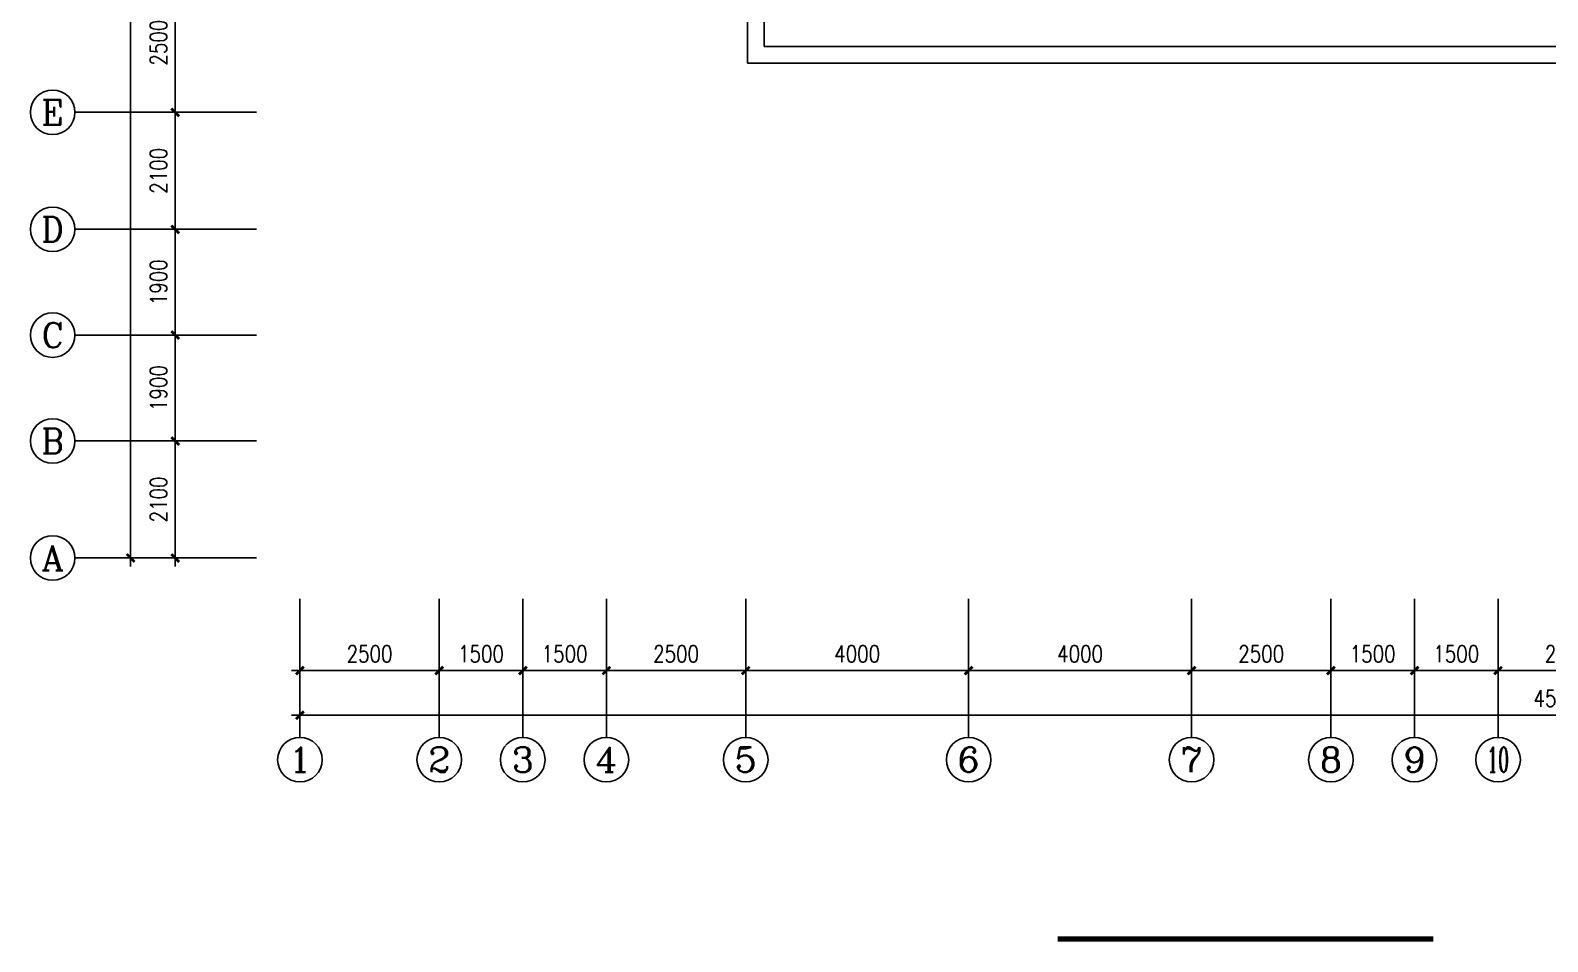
# Model space of a CAD drawing. Header units: millimetres. Extents: x 835 to 55583, y 619 to 39342.
# Drawn here: x 835 to 28062, y 619 to 16978 of the extents above; entities that cross this region are included whole.
import ezdxf
from ezdxf.enums import TextEntityAlignment as Align

# ---------------------------------------------------------------- set-up
doc = ezdxf.new("R2010")
doc.units = ezdxf.units.MM
doc.layers.get('Defpoints').update_dxf_attribs({"color": 8})
for name, color, linetype in [('AXIS', 3, 'Continuous'), ('AXIS_TEXT', 7, 'Continuous'), ('PUB_TEXT', 7, 'Continuous'), ('家具', 64, 'Continuous')]:
    doc.layers.add(name, color=color, linetype=linetype)
doc.styles.add('COMPLEX', font='COMPLEX')
doc.styles.add('DIM_FONT', font='SIMPLEX', dxfattribs={"width": 0.8})
doc.dimstyles.new('AXIS', dxfattribs={"dimtxt": 300, "dimasz": 1, "dimexe": 250, "dimexo": 300, "dimgap": 150, "dimtad": 1, "dimdec": 0, "dimzin": 0, "dimdsep": 46, "dimtxsty": 'DIM_FONT', "dimblk": '_DIMX', "dimcen": 0.09, "dimse1": 1, "dimse2": 1, "dimclrt": 7, "dimadec": 0, "dimazin": 0, "dimtfac": 1, "dimtdec": 0, "dimtix": 1, "dimtmove": 2, "dimatfit": 3, "dimldrblk": '_DIMX', "dimfxl": 1, "dimtolj": 1, "dimtzin": 0, "dimarcsym": 0})

# ---------------------------------------------------------------- blocks, each defined once
blk = doc.blocks.new('_DIMX')
blk.add_line((-150, 0), (150, 0))
at = {"const_width": 50}
blk.add_lwpolyline([(-70, -70), (70, 70)], dxfattribs=at)
blk = doc.blocks.new('*D89')
at = {"layer": 'AXIS', "color": 0, "lineweight": -2}
blk.add_line((24171, 5485), (21673, 5485), dxfattribs=at)
at = {"layer": 'Defpoints', "color": 0}
for p in [(21672, 6772), (24172, 6772), (21672, 5485)]:
    blk.add_point(p, dxfattribs=at)
at = {"layer": 'AXIS', "color": 0, "lineweight": -2, "rotation": 180}
blk.add_blockref('_DIMX', (21672, 5485), dxfattribs=at)
at = {"layer": 'AXIS', "color": 0, "lineweight": -2}
blk.add_blockref('_DIMX', (24172, 5485), dxfattribs=at)
at = {"layer": 'AXIS', "color": 7, "insert": (22922, 5785), "char_height": 300, "attachment_point": 5, "style": 'DIM_FONT'}
blk.add_mtext('\\A1;2500', dxfattribs=at)
blk = doc.blocks.new('*D90')
at = {"layer": 'AXIS', "color": 0, "lineweight": -2}
blk.add_line((50971, 4685), (5673, 4685), dxfattribs=at)
at = {"layer": 'Defpoints', "color": 0}
for p in [(5672, 6772), (50972, 6772), (5672, 4685)]:
    blk.add_point(p, dxfattribs=at)
at = {"layer": 'AXIS', "color": 0, "lineweight": -2, "rotation": 180}
blk.add_blockref('_DIMX', (5672, 4685), dxfattribs=at)
at = {"layer": 'AXIS', "color": 0, "lineweight": -2}
blk.add_blockref('_DIMX', (50972, 4685), dxfattribs=at)
at = {"layer": 'AXIS', "color": 7, "insert": (28322, 4985), "char_height": 300, "attachment_point": 5, "style": 'DIM_FONT'}
blk.add_mtext('\\A1;45300', dxfattribs=at)
blk = doc.blocks.new('_AXISO')
blk.add_circle((0, 0), 0.5)
at = {"layer": 'AXIS_TEXT', "style": 'COMPLEX', "width": 1.041667}
blk.add_attdef('A', text='', height=0.56, dxfattribs=at).set_placement((-0.25, -0.28), (0.25, -0.28), align=Align.FIT)
blk = doc.blocks.new('*D101')
at = {"layer": 'AXIS', "color": 0, "lineweight": -2}
blk.add_line((3435, 18005), (3435, 15507), dxfattribs=at)
at = {"layer": 'Defpoints', "color": 0}
for p in [(4895, 18006), (3435, 15506), (4895, 15506)]:
    blk.add_point(p, dxfattribs=at)
at = {"layer": 'AXIS', "color": 0, "lineweight": -2}
for p, rotation in [((3435, 18006), 90), ((3435, 15506), 270)]:
    blk.add_blockref('_DIMX', p, dxfattribs=dict(at, rotation=rotation))
at = {"layer": 'AXIS', "color": 7, "insert": (3135, 16756), "char_height": 300, "attachment_point": 5, "rotation": 90, "style": 'DIM_FONT'}
blk.add_mtext('\\A1;2500', dxfattribs=at)
blk = doc.blocks.new('*D102')
at = {"layer": 'AXIS', "color": 0, "lineweight": -2}
blk.add_line((3435, 15505), (3435, 13407), dxfattribs=at)
at = {"layer": 'Defpoints', "color": 0}
for p in [(4895, 15506), (3435, 13406), (4895, 13406)]:
    blk.add_point(p, dxfattribs=at)
at = {"layer": 'AXIS', "color": 0, "lineweight": -2}
for p, rotation in [((3435, 15506), 90), ((3435, 13406), 270)]:
    blk.add_blockref('_DIMX', p, dxfattribs=dict(at, rotation=rotation))
at = {"layer": 'AXIS', "color": 7, "insert": (3135, 14456), "char_height": 300, "attachment_point": 5, "rotation": 90, "style": 'DIM_FONT'}
blk.add_mtext('\\A1;2100', dxfattribs=at)
blk = doc.blocks.new('*D103')
at = {"layer": 'AXIS', "color": 0, "lineweight": -2}
blk.add_line((3435, 13405), (3435, 11507), dxfattribs=at)
at = {"layer": 'Defpoints', "color": 0}
for p in [(4895, 13406), (3435, 11506), (4895, 11506)]:
    blk.add_point(p, dxfattribs=at)
at = {"layer": 'AXIS', "color": 0, "lineweight": -2}
for p, rotation in [((3435, 13406), 90), ((3435, 11506), 270)]:
    blk.add_blockref('_DIMX', p, dxfattribs=dict(at, rotation=rotation))
at = {"layer": 'AXIS', "color": 7, "insert": (3135, 12456), "char_height": 300, "attachment_point": 5, "rotation": 90, "style": 'DIM_FONT'}
blk.add_mtext('\\A1;1900', dxfattribs=at)
blk = doc.blocks.new('*D104')
at = {"layer": 'AXIS', "color": 0, "lineweight": -2}
blk.add_line((3435, 11505), (3435, 9607), dxfattribs=at)
at = {"layer": 'Defpoints', "color": 0}
for p in [(4895, 11506), (3435, 9606), (4895, 9606)]:
    blk.add_point(p, dxfattribs=at)
at = {"layer": 'AXIS', "color": 0, "lineweight": -2}
for p, rotation in [((3435, 11506), 90), ((3435, 9606), 270)]:
    blk.add_blockref('_DIMX', p, dxfattribs=dict(at, rotation=rotation))
at = {"layer": 'AXIS', "color": 7, "insert": (3135, 10556), "char_height": 300, "attachment_point": 5, "rotation": 90, "style": 'DIM_FONT'}
blk.add_mtext('\\A1;1900', dxfattribs=at)
blk = doc.blocks.new('*D105')
at = {"layer": 'AXIS', "color": 0, "lineweight": -2}
blk.add_line((3435, 9605), (3435, 7507), dxfattribs=at)
at = {"layer": 'Defpoints', "color": 0}
for p in [(4895, 9606), (3435, 7506), (4895, 7506)]:
    blk.add_point(p, dxfattribs=at)
at = {"layer": 'AXIS', "color": 0, "lineweight": -2}
for p, rotation in [((3435, 9606), 90), ((3435, 7506), 270)]:
    blk.add_blockref('_DIMX', p, dxfattribs=dict(at, rotation=rotation))
at = {"layer": 'AXIS', "color": 7, "insert": (3135, 8556), "char_height": 300, "attachment_point": 5, "rotation": 90, "style": 'DIM_FONT'}
blk.add_mtext('\\A1;2100', dxfattribs=at)
blk = doc.blocks.new('*D106')
at = {"layer": 'AXIS', "color": 0, "lineweight": -2}
blk.add_line((2635, 35505), (2635, 7507), dxfattribs=at)
at = {"layer": 'Defpoints', "color": 0}
for p in [(4895, 35506), (2635, 7506), (4895, 7506)]:
    blk.add_point(p, dxfattribs=at)
at = {"layer": 'AXIS', "color": 0, "lineweight": -2}
for p, rotation in [((2635, 35506), 90), ((2635, 7506), 270)]:
    blk.add_blockref('_DIMX', p, dxfattribs=dict(at, rotation=rotation))
at = {"layer": 'AXIS', "color": 7, "insert": (2335, 21506), "char_height": 300, "attachment_point": 5, "rotation": 90, "style": 'DIM_FONT'}
blk.add_mtext('\\A1;28000', dxfattribs=at)
blk = doc.blocks.new('*D107')
at = {"layer": 'AXIS', "color": 0, "lineweight": -2}
blk.add_line((21671, 5485), (17673, 5485), dxfattribs=at)
at = {"layer": 'Defpoints', "color": 0}
for p in [(17672, 6772), (21672, 6772), (17672, 5485)]:
    blk.add_point(p, dxfattribs=at)
at = {"layer": 'AXIS', "color": 0, "lineweight": -2, "rotation": 180}
blk.add_blockref('_DIMX', (17672, 5485), dxfattribs=at)
at = {"layer": 'AXIS', "color": 0, "lineweight": -2}
blk.add_blockref('_DIMX', (21672, 5485), dxfattribs=at)
at = {"layer": 'AXIS', "color": 7, "insert": (19672, 5785), "char_height": 300, "attachment_point": 5, "style": 'DIM_FONT'}
blk.add_mtext('\\A1;4000', dxfattribs=at)
blk = doc.blocks.new('*D108')
at = {"layer": 'AXIS', "color": 0, "lineweight": -2}
blk.add_line((17671, 5485), (13673, 5485), dxfattribs=at)
at = {"layer": 'Defpoints', "color": 0}
for p in [(13672, 6772), (17672, 6772), (13672, 5485)]:
    blk.add_point(p, dxfattribs=at)
at = {"layer": 'AXIS', "color": 0, "lineweight": -2, "rotation": 180}
blk.add_blockref('_DIMX', (13672, 5485), dxfattribs=at)
at = {"layer": 'AXIS', "color": 0, "lineweight": -2}
blk.add_blockref('_DIMX', (17672, 5485), dxfattribs=at)
at = {"layer": 'AXIS', "color": 7, "insert": (15672, 5785), "char_height": 300, "attachment_point": 5, "style": 'DIM_FONT'}
blk.add_mtext('\\A1;4000', dxfattribs=at)
blk = doc.blocks.new('*D109')
at = {"layer": 'AXIS', "color": 0, "lineweight": -2}
blk.add_line((13671, 5485), (11173, 5485), dxfattribs=at)
at = {"layer": 'Defpoints', "color": 0}
for p in [(11172, 6772), (13672, 6772), (11172, 5485)]:
    blk.add_point(p, dxfattribs=at)
at = {"layer": 'AXIS', "color": 0, "lineweight": -2, "rotation": 180}
blk.add_blockref('_DIMX', (11172, 5485), dxfattribs=at)
at = {"layer": 'AXIS', "color": 0, "lineweight": -2}
blk.add_blockref('_DIMX', (13672, 5485), dxfattribs=at)
at = {"layer": 'AXIS', "color": 7, "insert": (12422, 5785), "char_height": 300, "attachment_point": 5, "style": 'DIM_FONT'}
blk.add_mtext('\\A1;2500', dxfattribs=at)
blk = doc.blocks.new('*D110')
at = {"layer": 'AXIS', "color": 0, "lineweight": -2}
blk.add_line((11171, 5485), (9673, 5485), dxfattribs=at)
at = {"layer": 'Defpoints', "color": 0}
for p in [(9672, 6772), (11172, 6772), (9672, 5485)]:
    blk.add_point(p, dxfattribs=at)
at = {"layer": 'AXIS', "color": 0, "lineweight": -2, "rotation": 180}
blk.add_blockref('_DIMX', (9672, 5485), dxfattribs=at)
at = {"layer": 'AXIS', "color": 0, "lineweight": -2}
blk.add_blockref('_DIMX', (11172, 5485), dxfattribs=at)
at = {"layer": 'AXIS', "color": 7, "insert": (10422, 5785), "char_height": 300, "attachment_point": 5, "style": 'DIM_FONT'}
blk.add_mtext('\\A1;1500', dxfattribs=at)
blk = doc.blocks.new('*D111')
at = {"layer": 'AXIS', "color": 0, "lineweight": -2}
blk.add_line((9671, 5485), (8173, 5485), dxfattribs=at)
at = {"layer": 'Defpoints', "color": 0}
for p in [(8172, 6772), (9672, 6772), (8172, 5485)]:
    blk.add_point(p, dxfattribs=at)
at = {"layer": 'AXIS', "color": 0, "lineweight": -2, "rotation": 180}
blk.add_blockref('_DIMX', (8172, 5485), dxfattribs=at)
at = {"layer": 'AXIS', "color": 0, "lineweight": -2}
blk.add_blockref('_DIMX', (9672, 5485), dxfattribs=at)
at = {"layer": 'AXIS', "color": 7, "insert": (8922, 5785), "char_height": 300, "attachment_point": 5, "style": 'DIM_FONT'}
blk.add_mtext('\\A1;1500', dxfattribs=at)
blk = doc.blocks.new('*D112')
at = {"layer": 'AXIS', "color": 0, "lineweight": -2}
blk.add_line((8171, 5485), (5673, 5485), dxfattribs=at)
at = {"layer": 'Defpoints', "color": 0}
for p in [(5672, 6772), (8172, 6772), (5672, 5485)]:
    blk.add_point(p, dxfattribs=at)
at = {"layer": 'AXIS', "color": 0, "lineweight": -2, "rotation": 180}
blk.add_blockref('_DIMX', (5672, 5485), dxfattribs=at)
at = {"layer": 'AXIS', "color": 0, "lineweight": -2}
blk.add_blockref('_DIMX', (8172, 5485), dxfattribs=at)
at = {"layer": 'AXIS', "color": 7, "insert": (6922, 5785), "char_height": 300, "attachment_point": 5, "style": 'DIM_FONT'}
blk.add_mtext('\\A1;2500', dxfattribs=at)
blk = doc.blocks.new('*D143')
at = {"layer": 'AXIS', "color": 0, "lineweight": -2}
blk.add_line((29671, 5485), (27173, 5485), dxfattribs=at)
at = {"layer": 'Defpoints', "color": 0}
for p in [(27172, 6772), (29672, 6772), (27172, 5485)]:
    blk.add_point(p, dxfattribs=at)
at = {"layer": 'AXIS', "color": 0, "lineweight": -2, "rotation": 180}
blk.add_blockref('_DIMX', (27172, 5485), dxfattribs=at)
at = {"layer": 'AXIS', "color": 0, "lineweight": -2}
blk.add_blockref('_DIMX', (29672, 5485), dxfattribs=at)
at = {"layer": 'AXIS', "color": 7, "insert": (28422, 5785), "char_height": 300, "attachment_point": 5, "style": 'DIM_FONT'}
blk.add_mtext('\\A1;2500', dxfattribs=at)
blk = doc.blocks.new('*D144')
at = {"layer": 'AXIS', "color": 0, "lineweight": -2}
blk.add_line((27171, 5485), (25673, 5485), dxfattribs=at)
at = {"layer": 'Defpoints', "color": 0}
for p in [(25672, 6772), (27172, 6772), (25672, 5485)]:
    blk.add_point(p, dxfattribs=at)
at = {"layer": 'AXIS', "color": 0, "lineweight": -2, "rotation": 180}
blk.add_blockref('_DIMX', (25672, 5485), dxfattribs=at)
at = {"layer": 'AXIS', "color": 0, "lineweight": -2}
blk.add_blockref('_DIMX', (27172, 5485), dxfattribs=at)
at = {"layer": 'AXIS', "color": 7, "insert": (26422, 5785), "char_height": 300, "attachment_point": 5, "style": 'DIM_FONT'}
blk.add_mtext('\\A1;1500', dxfattribs=at)
blk = doc.blocks.new('*D145')
at = {"layer": 'AXIS', "color": 0, "lineweight": -2}
blk.add_line((25671, 5485), (24173, 5485), dxfattribs=at)
at = {"layer": 'Defpoints', "color": 0}
for p in [(24172, 6772), (25672, 6772), (24172, 5485)]:
    blk.add_point(p, dxfattribs=at)
at = {"layer": 'AXIS', "color": 0, "lineweight": -2, "rotation": 180}
blk.add_blockref('_DIMX', (24172, 5485), dxfattribs=at)
at = {"layer": 'AXIS', "color": 0, "lineweight": -2}
blk.add_blockref('_DIMX', (25672, 5485), dxfattribs=at)
at = {"layer": 'AXIS', "color": 7, "insert": (24922, 5785), "char_height": 300, "attachment_point": 5, "style": 'DIM_FONT'}
blk.add_mtext('\\A1;1500', dxfattribs=at)

msp = doc.modelspace()

# ---------------------------------------------------------------- linework, layer by layer
at = {"layer": 'AXIS'}
for p, q in [((1634.9, 15505.9), (4895.5, 15505.9)), ((1634.9, 13405.9), (4895.5, 13405.9)), ((1634.9, 11505.9), (4895.5, 11505.9)), ((1634.9, 9605.9), (4895.5, 9605.9)), ((1634.9, 7505.9), (4895.5, 7505.9)), ((5671.7, 4285.1), (5671.7, 6771.9)), ((8171.7, 4285.1), (8171.7, 6771.9)), ((9671.7, 4285.1), (9671.7, 6771.9)), ((11171.7, 4285.1), (11171.7, 6771.9)), ((13671.7, 4285.1), (13671.7, 6771.9)), ((17671.7, 4285.1), (17671.7, 6771.9)), ((21671.7, 4285.1), (21671.7, 6771.9)), ((24171.7, 4285.1), (24171.7, 6771.9)), ((25671.7, 4285.1), (25671.7, 6771.9)), ((27171.7, 4285.1), (27171.7, 6771.9))]:
    msp.add_line(p, q, dxfattribs=at)
at = {"layer": 'PUB_TEXT', "const_width": 96}
msp.add_lwpolyline([(19268.6, 666.6), (26011.3, 666.6)], dxfattribs=at)
at = {"layer": '家具'}
for p, q in [((13701.7, 17885.9), (13701.7, 16385.9)), ((14001.7, 17885.9), (14001.7, 16685.9))]:
    msp.add_line(p, q, dxfattribs=at)
for points in [[(32351.7, 7685.9), (32351.7, 16685.9), (14001.7, 16685.9)], [(32051.7, 7385.9), (32051.7, 16385.9), (13701.7, 16385.9)]]:
    msp.add_lwpolyline(points, dxfattribs=at)

# ---------------------------------------------------------------- block references
at = {"layer": 'AXIS'}
ref = msp.add_blockref('_AXISO', (1234.9, 15505.9), dxfattribs=dict(at, xscale=800, yscale=800, zscale=800))
ref.add_attrib('A', 'E', dxfattribs={"layer": 'AXIS_TEXT', "height": 448, "style": 'COMPLEX', "width": 1.171875}).set_placement((1034.9, 15281.9), (1434.9, 15281.9), align=Align.FIT)
ref = msp.add_blockref('_AXISO', (1234.9, 13405.9), dxfattribs=dict(at, xscale=800, yscale=800, zscale=800))
ref.add_attrib('A', 'D', dxfattribs={"layer": 'AXIS_TEXT', "height": 448, "style": 'COMPLEX', "width": 1.102941}).set_placement((1034.9, 13181.9), (1434.9, 13181.9), align=Align.FIT)
ref = msp.add_blockref('_AXISO', (1234.9, 11505.9), dxfattribs=dict(at, xscale=800, yscale=800, zscale=800))
ref.add_attrib('A', 'C', dxfattribs={"layer": 'AXIS_TEXT', "height": 448, "style": 'COMPLEX', "width": 1.25}).set_placement((1034.9, 11281.9), (1434.9, 11281.9), align=Align.FIT)
ref = msp.add_blockref('_AXISO', (1234.9, 9605.9), dxfattribs=dict(at, xscale=800, yscale=800, zscale=800))
ref.add_attrib('A', 'B', dxfattribs={"layer": 'AXIS_TEXT', "height": 448, "style": 'COMPLEX', "width": 1.102941}).set_placement((1034.9, 9381.9), (1434.9, 9381.9), align=Align.FIT)
at = {"layer": 'AXIS', "xscale": 800, "yscale": 800, "zscale": 800}
msp.add_blockref('_AXISO', (1234.9, 7505.9), dxfattribs=at).add_auto_attribs({'A': 'A'})
at = {"layer": 'AXIS'}
ref = msp.add_blockref('_AXISO', (5671.7, 3885.1), dxfattribs=dict(at, xscale=800, yscale=800, zscale=800))
ref.add_attrib('A', '1', dxfattribs={"layer": 'AXIS_TEXT', "height": 448, "style": 'COMPLEX', "width": 2.083333}).set_placement((5471.7, 3661.1), (5871.7, 3661.1), align=Align.FIT)
ref = msp.add_blockref('_AXISO', (8171.7, 3885.1), dxfattribs=dict(at, xscale=800, yscale=800, zscale=800))
ref.add_attrib('A', '2', dxfattribs={"layer": 'AXIS_TEXT', "height": 448, "style": 'COMPLEX', "width": 1.339286}).set_placement((7971.7, 3661.1), (8371.7, 3661.1), align=Align.FIT)
ref = msp.add_blockref('_AXISO', (9671.7, 3885.1), dxfattribs=dict(at, xscale=800, yscale=800, zscale=800))
ref.add_attrib('A', '3', dxfattribs={"layer": 'AXIS_TEXT', "height": 448, "style": 'COMPLEX', "width": 1.339286}).set_placement((9471.7, 3661.1), (9871.7, 3661.1), align=Align.FIT)
ref = msp.add_blockref('_AXISO', (11171.7, 3885.1), dxfattribs=dict(at, xscale=800, yscale=800, zscale=800))
ref.add_attrib('A', '4', dxfattribs={"layer": 'AXIS_TEXT', "height": 448, "style": 'COMPLEX', "width": 1.171875}).set_placement((10971.7, 3661.1), (11371.7, 3661.1), align=Align.FIT)
ref = msp.add_blockref('_AXISO', (13671.7, 3885.1), dxfattribs=dict(at, xscale=800, yscale=800, zscale=800))
ref.add_attrib('A', '5', dxfattribs={"layer": 'AXIS_TEXT', "height": 448, "style": 'COMPLEX', "width": 1.339286}).set_placement((13471.7, 3661.1), (13871.7, 3661.1), align=Align.FIT)
ref = msp.add_blockref('_AXISO', (17671.7, 3885.1), dxfattribs=dict(at, xscale=800, yscale=800, zscale=800))
ref.add_attrib('A', '6', dxfattribs={"layer": 'AXIS_TEXT', "height": 448, "style": 'COMPLEX', "width": 1.339286}).set_placement((17471.7, 3661.1), (17871.7, 3661.1), align=Align.FIT)
ref = msp.add_blockref('_AXISO', (21671.7, 3885.1), dxfattribs=dict(at, xscale=800, yscale=800, zscale=800))
ref.add_attrib('A', '7', dxfattribs={"layer": 'AXIS_TEXT', "height": 448, "style": 'COMPLEX', "width": 1.339286}).set_placement((21471.7, 3661.1), (21871.7, 3661.1), align=Align.FIT)
ref = msp.add_blockref('_AXISO', (24171.7, 3885.1), dxfattribs=dict(at, xscale=800, yscale=800, zscale=800))
ref.add_attrib('A', '8', dxfattribs={"layer": 'AXIS_TEXT', "height": 448, "style": 'COMPLEX', "width": 1.339286}).set_placement((23971.7, 3661.1), (24371.7, 3661.1), align=Align.FIT)
ref = msp.add_blockref('_AXISO', (25671.7, 3885.1), dxfattribs=dict(at, xscale=800, yscale=800, zscale=800))
ref.add_attrib('A', '9', dxfattribs={"layer": 'AXIS_TEXT', "height": 448, "style": 'COMPLEX', "width": 1.339286}).set_placement((25471.7, 3661.1), (25871.7, 3661.1), align=Align.FIT)
ref = msp.add_blockref('_AXISO', (27171.7, 3885.1), dxfattribs=dict(at, xscale=800, yscale=800, zscale=800))
ref.add_attrib('A', '10', dxfattribs={"layer": 'AXIS_TEXT', "height": 448, "style": 'COMPLEX', "width": 0.646552}).set_placement((26971.7, 3661.1), (27371.7, 3661.1), align=Align.FIT)

# ---------------------------------------------------------------- dimensions: what is measured, and where the dimension line sits
for p1, p2, distance, picture, middle in [((4895.5, 35505.9), (4895.5, 7505.9), -2260.6, '*D106', (2334.9, 21505.9)), ((50971.7, 6771.9), (5671.7, 6771.9), 2086.8, '*D90', (28321.7, 4985.1))]:
    dim = msp.add_aligned_dim(p1=p1, p2=p2, distance=distance, dimstyle='AXIS', dxfattribs=at)
    dim.commit()
    dim.dimension.update_dxf_attribs({"geometry": picture, "text_midpoint": middle})
for base, p1, p2, picture, middle in [((3434.9, 15505.9), (4895.5, 18005.9), (4895.5, 15505.9), '*D101', (3134.9, 16755.9)), ((3434.9, 13405.9), (4895.5, 15505.9), (4895.5, 13405.9), '*D102', (3134.9, 14455.9)), ((3434.9, 11505.9), (4895.5, 13405.9), (4895.5, 11505.9), '*D103', (3134.9, 12455.9)), ((3434.9, 9605.9), (4895.5, 11505.9), (4895.5, 9605.9), '*D104', (3134.9, 10555.9)), ((3434.9, 7505.9), (4895.5, 9605.9), (4895.5, 7505.9), '*D105', (3134.9, 8555.9))]:
    dim = msp.add_linear_dim(base=base, p1=p1, p2=p2, angle=90, dimstyle='AXIS', dxfattribs=at)
    dim.commit()
    dim.dimension.update_dxf_attribs({"geometry": picture, "text_midpoint": middle})
for base, p1, p2, picture, middle in [((5671.7, 5485.1), (8171.7, 6771.9), (5671.7, 6771.9), '*D112', (6921.7, 5785.1)), ((8171.7, 5485.1), (9671.7, 6771.9), (8171.7, 6771.9), '*D111', (8921.7, 5785.1)), ((9671.7, 5485.1), (11171.7, 6771.9), (9671.7, 6771.9), '*D110', (10421.7, 5785.1)), ((11171.7, 5485.1), (13671.7, 6771.9), (11171.7, 6771.9), '*D109', (12421.7, 5785.1)), ((13671.7, 5485.1), (17671.7, 6771.9), (13671.7, 6771.9), '*D108', (15671.7, 5785.1)), ((17671.7, 5485.1), (21671.7, 6771.9), (17671.7, 6771.9), '*D107', (19671.7, 5785.1)), ((21671.7, 5485.1), (24171.7, 6771.9), (21671.7, 6771.9), '*D89', (22921.7, 5785.1)), ((24171.7, 5485.1), (25671.7, 6771.9), (24171.7, 6771.9), '*D145', (24921.7, 5785.1)), ((25671.7, 5485.1), (27171.7, 6771.9), (25671.7, 6771.9), '*D144', (26421.7, 5785.1)), ((27171.7, 5485.1), (29671.7, 6771.9), (27171.7, 6771.9), '*D143', (28421.7, 5785.1))]:
    dim = msp.add_linear_dim(base=base, p1=p1, p2=p2, dimstyle='AXIS', dxfattribs=at)
    dim.commit()
    dim.dimension.update_dxf_attribs({"geometry": picture, "text_midpoint": middle})

doc.saveas('drawing.dxf')
